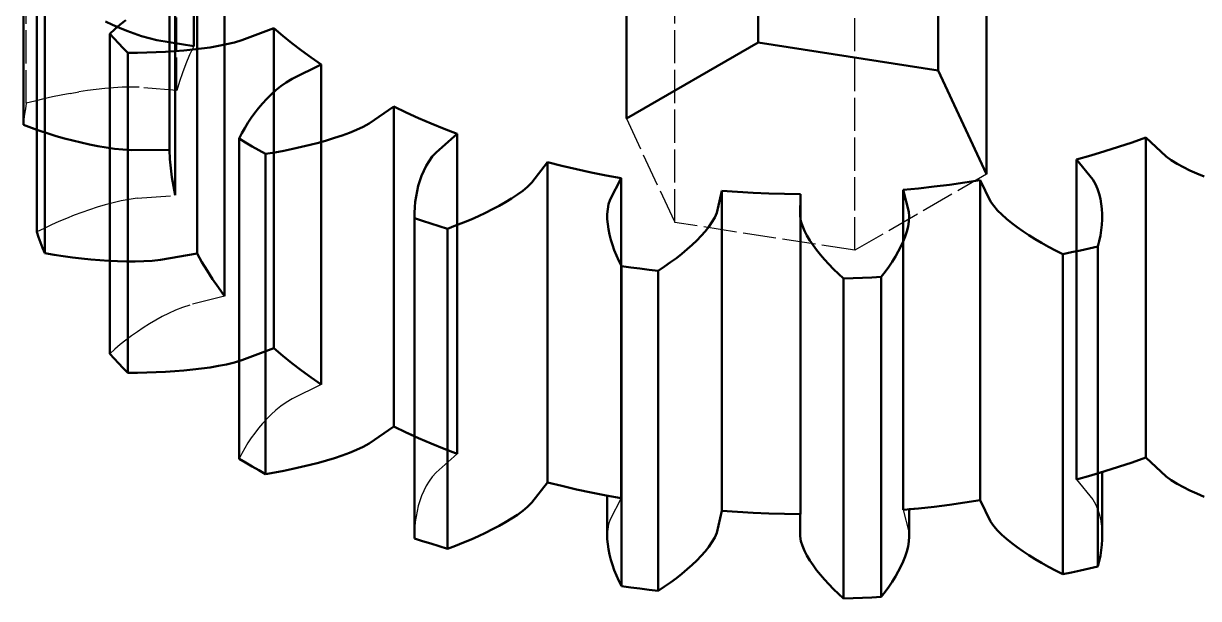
# Model space of a CAD drawing. Header units: millimetres. Extents: x 0 to 297, y 0 to 210.
# Drawn here: x 209.32 to 254.29, y 147.86 to 169.87 of the extents above; entities that cross this region are included whole.
import ezdxf

# ---------------------------------------------------------------- set-up
doc = ezdxf.new("R2010")
doc.units = ezdxf.units.MM
doc.linetypes.add('DASHED', pattern=[1.524, 1.27, -0.254])
doc.layers.add('OCULTA', color=8, linetype='DASHED', lineweight=25)
doc.layers.add('VISIBLE', color=7, linetype='CONTINUOUS', lineweight=50)

msp = doc.modelspace()

# ---------------------------------------------------------------- linework, layer by layer
at = {"layer": 'OCULTA'}
for p, q in [((234.247, 162.254), (234.247, 181.033)), ((241.134, 161.188), (241.134, 179.968)), ((215.195, 167.299), (215.195, 179.546)), ((209.425, 166.814), (209.425, 179.061)), ((215.679, 168.665), (215.536, 168.326)), ((215.837, 169.002), (215.679, 168.665)), ((215.536, 168.326), (215.408, 167.986)), ((215.408, 167.986), (215.294, 167.643)), ((211.776, 167.302), (211.441, 167.252)), ((212.109, 167.346), (211.776, 167.302)), ((212.441, 167.382), (212.109, 167.346)), ((212.771, 167.41), (212.441, 167.382)), ((213.099, 167.429), (212.771, 167.41)), ((213.425, 167.436), (213.099, 167.429)), ((213.746, 167.427), (213.425, 167.436)), ((215.195, 167.299), (213.746, 167.427)), ((215.294, 167.643), (215.195, 167.299)), ((209.761, 166.902), (209.425, 166.814)), ((210.098, 166.984), (209.761, 166.902)), ((210.434, 167.06), (210.098, 166.984)), ((210.77, 167.13), (210.434, 167.06)), ((211.106, 167.194), (210.77, 167.13)), ((211.106, 167.194), (211.441, 167.252)), ((209.365, 166.4), (209.341, 166.193)), ((209.393, 166.607), (209.365, 166.4)), ((209.425, 166.814), (209.393, 166.607)), ((209.341, 166.193), (209.322, 165.986)), ((232.401, 166.23), (234.247, 162.254)), ((246.176, 164.099), (241.134, 161.188)), ((213.676, 163.181), (215.13, 163.294)), ((212.145, 162.837), (211.847, 162.741)), ((212.446, 162.925), (212.145, 162.837)), ((212.749, 163.006), (212.446, 162.925)), ((213.055, 163.077), (212.749, 163.006)), ((213.364, 163.137), (213.055, 163.077)), ((213.676, 163.181), (213.364, 163.137)), ((210.966, 162.412), (210.678, 162.29)), ((211.257, 162.528), (210.966, 162.412)), ((211.551, 162.638), (211.257, 162.528)), ((211.847, 162.741), (211.551, 162.638)), ((210.11, 162.029), (209.83, 161.89)), ((210.392, 162.162), (210.11, 162.029)), ((210.678, 162.29), (210.392, 162.162)), ((241.134, 161.188), (234.247, 162.254)), ((217.021, 159.44), (215.682, 159.095)), ((214.878, 158.776), (214.626, 158.65)), ((215.137, 158.894), (214.878, 158.776)), ((215.403, 159.002), (215.137, 158.894)), ((215.682, 159.095), (215.403, 159.002)), ((214.141, 158.375), (213.908, 158.228)), ((214.381, 158.516), (214.141, 158.375)), ((214.626, 158.65), (214.381, 158.516)), ((213.457, 157.917), (213.24, 157.753)), ((213.68, 158.075), (213.457, 157.917)), ((213.908, 158.228), (213.68, 158.075)), ((212.822, 157.41), (212.621, 157.23)), ((213.028, 157.584), (212.822, 157.41)), ((213.24, 157.753), (213.028, 157.584)), ((220.717, 156.05), (219.6, 155.501)), ((219.175, 155.22), (218.984, 155.065)), ((219.378, 155.367), (219.175, 155.22)), ((219.6, 155.501), (219.378, 155.367)), ((218.634, 154.734), (218.473, 154.56)), ((218.804, 154.902), (218.634, 154.734)), ((218.984, 155.065), (218.804, 154.902)), ((218.321, 154.381), (218.176, 154.197)), ((218.473, 154.56), (218.321, 154.381)), ((217.912, 153.816), (217.791, 153.619)), ((218.04, 154.009), (217.912, 153.816)), ((218.176, 154.197), (218.04, 154.009)), ((217.678, 153.419), (217.573, 153.214)), ((217.791, 153.619), (217.678, 153.419)), ((225.917, 153.398), (225.113, 152.69)), ((224.965, 152.525), (224.842, 152.351)), ((225.113, 152.69), (224.965, 152.525)), ((224.735, 152.171), (224.642, 151.986)), ((224.842, 152.351), (224.735, 152.171)), ((249.623, 152.419), (250.245, 151.652)), ((224.491, 151.604), (224.432, 151.407)), ((224.561, 151.797), (224.491, 151.604)), ((224.642, 151.986), (224.561, 151.797)), ((232.2, 151.7), (231.774, 150.89)), ((250.245, 151.652), (250.35, 151.477)), ((224.383, 151.207), (224.345, 151.004)), ((224.432, 151.407), (224.383, 151.207)), ((242.985, 151.255), (243.208, 150.418)), ((250.35, 151.477), (250.429, 151.295)), ((250.429, 151.295), (250.491, 151.107)), ((250.491, 151.107), (250.537, 150.917)), ((224.315, 150.799), (224.296, 150.59)), ((224.345, 151.004), (224.315, 150.799)), ((231.713, 150.707), (231.68, 150.52)), ((231.774, 150.89), (231.713, 150.707)), ((239.058, 151.092), (239.044, 150.246)), ((250.537, 150.917), (250.571, 150.723)), ((250.571, 150.723), (250.592, 150.526)), ((224.285, 150.379), (224.284, 150.166)), ((224.296, 150.59), (224.285, 150.379)), ((231.68, 150.52), (231.665, 150.33)), ((243.208, 150.418), (243.223, 150.232)), ((250.592, 150.526), (250.602, 150.326))]:
    msp.add_line(p, q, dxfattribs=at)
at = {"layer": 'VISIBLE'}
for p, q in [((237.443, 169.141), (237.443, 187.921)), ((244.33, 168.076), (244.33, 186.855)), ((232.401, 166.23), (232.401, 185.01)), ((246.176, 164.099), (246.176, 182.879)), ((215.837, 169.002), (215.837, 181.249)), ((209.322, 165.986), (209.322, 178.233)), ((209.322, 165.986), (209.322, 178.233)), ((214.915, 165.032), (214.915, 177.279)), ((215.13, 163.294), (215.13, 175.541)), ((209.83, 161.89), (209.83, 174.137)), ((210.135, 161.078), (210.135, 173.326)), ((215.967, 161.072), (215.967, 173.32)), ((217.021, 159.44), (217.021, 171.687)), ((213.24, 170), (213.028, 169.831)), ((212.456, 169.945), (212.724, 169.819)), ((212.822, 169.657), (212.621, 169.478)), ((212.724, 169.819), (212.995, 169.699)), ((213.028, 169.831), (212.822, 169.657)), ((212.995, 169.699), (213.271, 169.587)), ((213.271, 169.587), (213.552, 169.482)), ((218.908, 169.692), (217.682, 169.228)), ((218.908, 157.445), (218.908, 169.692)), ((218.908, 169.692), (219.246, 169.403)), ((212.621, 157.23), (212.621, 169.478)), ((212.621, 169.478), (212.788, 169.294)), ((212.788, 169.294), (212.958, 169.111)), ((212.958, 169.111), (213.132, 168.93)), ((213.552, 169.482), (213.837, 169.387)), ((213.837, 169.387), (214.127, 169.302)), ((214.426, 169.233), (214.127, 169.302)), ((214.426, 169.233), (215.837, 169.002)), ((217.396, 169.143), (217.095, 169.072)), ((217.682, 169.228), (217.396, 169.143)), ((219.246, 169.403), (219.596, 169.119)), ((219.596, 169.119), (219.958, 168.84)), ((237.443, 169.141), (232.401, 166.23)), ((237.443, 169.141), (244.33, 168.076)), ((213.132, 168.93), (213.31, 168.749)), ((213.679, 168.75), (213.31, 168.749)), ((213.31, 156.502), (213.31, 168.749)), ((213.679, 168.75), (214.045, 168.756)), ((214.406, 168.767), (214.045, 168.756)), ((214.762, 168.784), (214.406, 168.767)), ((215.113, 168.807), (214.762, 168.784)), ((215.113, 168.807), (215.459, 168.835)), ((215.8, 168.869), (215.459, 168.835)), ((215.8, 168.869), (216.134, 168.909)), ((216.462, 168.956), (216.134, 168.909)), ((216.783, 169.01), (216.462, 168.956)), ((216.783, 169.01), (217.095, 169.072)), ((219.958, 168.84), (220.332, 168.566)), ((220.717, 168.297), (219.6, 167.749)), ((220.332, 168.566), (220.717, 168.297)), ((220.717, 156.05), (220.717, 168.297)), ((219.6, 167.749), (219.378, 167.614)), ((244.33, 168.076), (246.176, 164.099)), ((218.984, 167.312), (218.804, 167.15)), ((219.175, 167.467), (218.984, 167.312)), ((219.378, 167.614), (219.175, 167.467)), ((218.634, 166.981), (218.473, 166.807)), ((218.804, 167.15), (218.634, 166.981)), ((218.176, 166.444), (218.04, 166.256)), ((218.321, 166.628), (218.176, 166.444)), ((218.473, 166.807), (218.321, 166.628)), ((223.501, 166.69), (222.551, 166.045)), ((223.501, 154.442), (223.501, 166.69)), ((223.501, 166.69), (223.966, 166.467)), ((223.966, 166.467), (224.44, 166.252)), ((209.634, 165.871), (209.322, 165.986)), ((209.322, 165.986), (209.322, 165.986)), ((209.634, 165.871), (209.322, 165.986)), ((209.322, 165.986), (209.322, 165.986)), ((217.912, 166.063), (217.791, 165.867)), ((218.04, 166.256), (217.912, 166.063)), ((222.551, 166.045), (222.318, 165.917)), ((224.44, 166.252), (224.924, 166.043)), ((224.924, 166.043), (225.416, 165.841)), ((209.634, 165.871), (209.946, 165.762)), ((209.83, 165.803), (209.634, 165.871)), ((209.634, 165.871), (209.634, 165.871)), ((209.83, 161.89), (209.83, 165.803)), ((209.83, 165.803), (209.83, 165.803)), ((209.83, 165.803), (209.83, 165.803)), ((209.83, 165.803), (209.83, 165.803)), ((209.83, 165.803), (209.83, 165.803)), ((209.83, 165.803), (209.83, 165.803)), ((209.83, 165.803), (209.83, 165.803)), ((209.83, 165.803), (209.83, 165.803)), ((209.83, 165.803), (209.83, 165.803)), ((209.83, 165.803), (209.83, 165.803)), ((209.83, 165.803), (209.83, 165.803)), ((209.83, 165.803), (209.83, 165.803)), ((209.83, 165.803), (209.83, 165.803)), ((209.83, 165.803), (209.83, 165.803)), ((209.946, 165.762), (210.261, 165.659)), ((210.261, 165.659), (210.576, 165.562)), ((210.576, 165.562), (210.893, 165.471)), ((217.678, 165.666), (217.573, 165.462)), ((217.791, 165.867), (217.678, 165.666)), ((221.222, 165.487), (221.513, 165.586)), ((221.794, 165.689), (221.513, 165.586)), ((222.064, 165.799), (221.794, 165.689)), ((222.318, 165.917), (222.064, 165.799)), ((225.917, 165.646), (225.113, 164.938)), ((225.416, 165.841), (225.917, 165.646)), ((225.917, 153.398), (225.917, 165.646)), ((252.272, 165.502), (251.757, 165.32)), ((252.272, 153.254), (252.272, 165.502)), ((252.272, 165.502), (253.053, 164.785)), ((211.21, 165.387), (210.893, 165.471)), ((211.21, 165.387), (211.529, 165.309)), ((211.529, 165.309), (211.848, 165.239)), ((212.167, 165.176), (211.848, 165.239)), ((212.167, 165.176), (212.487, 165.121)), ((212.487, 165.121), (212.808, 165.076)), ((213.128, 165.041), (212.808, 165.076)), ((217.573, 153.214), (217.573, 165.462)), ((217.573, 165.462), (217.823, 165.312)), ((217.823, 165.312), (218.075, 165.165)), ((218.075, 165.165), (218.331, 165.019)), ((219.632, 165.07), (219.291, 165.001)), ((219.966, 165.144), (219.632, 165.07)), ((220.292, 165.223), (219.966, 165.144)), ((220.61, 165.306), (220.292, 165.223)), ((220.92, 165.394), (220.61, 165.306)), ((221.222, 165.487), (220.92, 165.394)), ((251.234, 165.145), (250.704, 164.978)), ((251.757, 165.32), (251.234, 165.145)), ((213.128, 165.041), (213.448, 165.024)), ((214.915, 165.032), (213.448, 165.024)), ((214.915, 165.032), (214.928, 164.683)), ((214.928, 164.683), (214.956, 164.335)), ((218.331, 165.019), (218.59, 164.875)), ((218.944, 164.935), (218.59, 164.875)), ((218.59, 152.627), (218.59, 164.875)), ((218.944, 164.935), (219.291, 165.001)), ((224.842, 164.599), (224.735, 164.418)), ((224.965, 164.773), (224.842, 164.599)), ((225.113, 164.938), (224.965, 164.773)), ((250.167, 164.819), (249.623, 164.667)), ((249.623, 152.419), (249.623, 164.667)), ((249.623, 164.667), (250.245, 163.9)), ((250.704, 164.978), (250.167, 164.819)), ((253.053, 164.785), (253.252, 164.639)), ((253.252, 164.639), (253.475, 164.502)), ((214.956, 164.335), (214.999, 163.987)), ((224.642, 164.233), (224.561, 164.044)), ((224.735, 164.418), (224.642, 164.233)), ((229.373, 164.556), (228.776, 163.783)), ((229.373, 152.309), (229.373, 164.556)), ((229.373, 164.556), (229.927, 164.418)), ((230.488, 164.288), (229.927, 164.418)), ((230.488, 164.288), (231.054, 164.167)), ((231.625, 164.053), (231.054, 164.167)), ((253.475, 164.502), (253.715, 164.371)), ((253.715, 164.371), (253.967, 164.246)), ((253.967, 164.246), (254.232, 164.124)), ((214.999, 163.987), (215.057, 163.64)), ((224.491, 163.851), (224.432, 163.654)), ((224.561, 164.044), (224.491, 163.851)), ((228.776, 163.783), (228.615, 163.622)), ((231.625, 164.053), (232.2, 163.947)), ((232.2, 163.947), (231.774, 163.137)), ((232.2, 151.7), (232.2, 163.947)), ((244.764, 163.699), (244.174, 163.625)), ((245.351, 163.782), (244.764, 163.699)), ((245.934, 163.872), (245.351, 163.782)), ((245.934, 151.625), (245.934, 163.872)), ((245.934, 163.872), (246.334, 163.058)), ((250.245, 163.9), (250.35, 163.724)), ((250.35, 163.724), (250.429, 163.542)), ((254.232, 164.124), (254.507, 164.008)), ((215.057, 163.64), (215.13, 163.294)), ((224.345, 163.252), (224.315, 163.046)), ((224.383, 163.455), (224.345, 163.252)), ((224.432, 163.654), (224.383, 163.455)), ((228.223, 163.319), (228.004, 163.173)), ((228.428, 163.468), (228.223, 163.319)), ((228.615, 163.622), (228.428, 163.468)), ((236.048, 163.464), (235.853, 162.625)), ((236.048, 151.217), (236.048, 163.464)), ((236.048, 163.464), (236.647, 163.422)), ((237.248, 163.389), (236.647, 163.422)), ((237.248, 163.389), (237.851, 163.364)), ((237.851, 163.364), (238.454, 163.347)), ((238.454, 163.347), (239.058, 163.34)), ((239.058, 163.34), (239.044, 162.493)), ((239.058, 151.092), (239.058, 163.34)), ((243.581, 163.559), (242.985, 163.502)), ((242.985, 151.255), (242.985, 163.502)), ((242.985, 163.502), (243.208, 162.665)), ((244.174, 163.625), (243.581, 163.559)), ((250.429, 163.542), (250.491, 163.355)), ((250.491, 163.355), (250.537, 163.164)), ((224.296, 162.838), (224.285, 162.627)), ((224.315, 163.046), (224.296, 162.838)), ((227.529, 162.894), (227.274, 162.759)), ((227.772, 163.032), (227.529, 162.894)), ((228.004, 163.173), (227.772, 163.032)), ((231.713, 162.955), (231.68, 162.768)), ((231.774, 163.137), (231.713, 162.955)), ((246.334, 163.058), (246.454, 162.885)), ((246.454, 162.885), (246.601, 162.718)), ((250.537, 163.164), (250.571, 162.97)), ((250.571, 162.97), (250.592, 162.773)), ((224.285, 162.627), (224.284, 162.414)), ((224.284, 150.166), (224.284, 162.414)), ((224.284, 162.414), (224.597, 162.311)), ((226.158, 162.251), (226.451, 162.373)), ((226.735, 162.498), (226.451, 162.373)), ((227.009, 162.627), (226.735, 162.498)), ((227.274, 162.759), (227.009, 162.627)), ((231.68, 162.768), (231.665, 162.578)), ((231.665, 162.578), (231.666, 162.385)), ((231.666, 162.385), (231.681, 162.19)), ((235.777, 162.445), (235.672, 162.266)), ((235.853, 162.625), (235.777, 162.445)), ((239.044, 162.493), (239.075, 162.308)), ((243.208, 162.665), (243.223, 162.48)), ((243.223, 162.48), (243.21, 162.292)), ((246.601, 162.718), (246.767, 162.553)), ((246.767, 162.553), (246.948, 162.391)), ((246.948, 162.391), (247.143, 162.232)), ((250.601, 162.372), (250.59, 162.168)), ((250.592, 162.773), (250.602, 162.574)), ((250.602, 162.574), (250.601, 162.372)), ((224.597, 162.311), (224.911, 162.21)), ((224.911, 162.21), (225.227, 162.112)), ((225.546, 162.016), (225.227, 162.112)), ((225.856, 162.132), (225.546, 162.016)), ((225.546, 149.768), (225.546, 162.016)), ((226.158, 162.251), (225.856, 162.132)), ((231.681, 162.19), (231.708, 161.994)), ((231.708, 161.994), (231.747, 161.795)), ((235.41, 161.915), (235.256, 161.741)), ((235.549, 162.09), (235.41, 161.915)), ((235.672, 162.266), (235.549, 162.09)), ((239.075, 162.308), (239.134, 162.123)), ((239.134, 162.123), (239.213, 161.939)), ((239.213, 161.939), (239.308, 161.754)), ((243.129, 161.912), (243.067, 161.72)), ((243.177, 162.102), (243.129, 161.912)), ((243.21, 162.292), (243.177, 162.102)), ((247.143, 162.232), (247.35, 162.075)), ((247.35, 162.075), (247.568, 161.921)), ((247.568, 161.921), (247.798, 161.768)), ((250.568, 161.962), (250.536, 161.754)), ((250.59, 162.168), (250.568, 161.962)), ((209.83, 161.89), (209.9, 161.686)), ((209.9, 161.686), (209.83, 161.89)), ((209.83, 161.89), (209.83, 161.89)), ((209.83, 161.89), (209.83, 161.89)), ((209.9, 161.686), (209.974, 161.483)), ((209.974, 161.483), (209.9, 161.686)), ((209.9, 161.686), (209.9, 161.686)), ((209.974, 161.483), (210.053, 161.28)), ((210.053, 161.28), (209.974, 161.483)), ((209.974, 161.483), (209.974, 161.483)), ((231.747, 161.795), (231.798, 161.596)), ((231.798, 161.596), (231.86, 161.395)), ((235.09, 161.569), (234.911, 161.398)), ((235.256, 161.741), (235.09, 161.569)), ((239.308, 161.754), (239.417, 161.569)), ((239.417, 161.569), (239.539, 161.385)), ((242.991, 161.528), (242.903, 161.335)), ((243.067, 161.72), (242.991, 161.528)), ((247.798, 161.768), (248.038, 161.619)), ((248.038, 161.619), (248.288, 161.471)), ((248.288, 161.471), (248.548, 161.326)), ((250.494, 161.545), (250.443, 161.333)), ((250.536, 161.754), (250.494, 161.545)), ((210.053, 161.28), (210.135, 161.078)), ((210.135, 161.078), (210.053, 161.28)), ((210.053, 161.28), (210.053, 161.28)), ((210.135, 161.078), (210.49, 161.019)), ((210.49, 161.019), (210.135, 161.078)), ((210.135, 161.078), (210.135, 161.078)), ((210.135, 161.078), (210.135, 161.078)), ((210.843, 160.965), (210.49, 161.019)), ((210.843, 160.965), (210.49, 161.019)), ((210.49, 161.019), (210.49, 161.019)), ((215.967, 161.072), (214.564, 160.826)), ((215.967, 161.072), (216.149, 160.74)), ((231.86, 161.395), (231.932, 161.193)), ((231.932, 161.193), (232.015, 160.989)), ((234.521, 161.06), (234.309, 160.894)), ((234.722, 161.228), (234.521, 161.06)), ((234.911, 161.398), (234.722, 161.228)), ((239.539, 161.385), (239.673, 161.201)), ((239.673, 161.201), (239.82, 161.018)), ((239.82, 161.018), (239.977, 160.835)), ((242.804, 161.141), (242.693, 160.947)), ((242.903, 161.335), (242.804, 161.141)), ((248.548, 161.326), (248.817, 161.183)), ((249.096, 161.043), (248.817, 161.183)), ((249.096, 161.043), (249.435, 161.112)), ((249.096, 148.796), (249.096, 161.043)), ((249.772, 161.184), (249.435, 161.112)), ((250.108, 161.257), (249.772, 161.184)), ((250.108, 161.257), (250.443, 161.333)), ((250.443, 149.086), (250.443, 161.333)), ((210.843, 160.965), (211.195, 160.918)), ((211.195, 160.918), (210.843, 160.965)), ((210.843, 160.965), (210.843, 160.965)), ((211.195, 160.918), (211.545, 160.876)), ((211.545, 160.876), (211.195, 160.918)), ((211.195, 160.918), (211.195, 160.918)), ((211.893, 160.84), (211.545, 160.876)), ((211.893, 160.84), (211.545, 160.876)), ((211.545, 160.876), (211.545, 160.876)), ((211.893, 160.84), (212.239, 160.811)), ((212.239, 160.811), (211.893, 160.84)), ((211.893, 160.84), (211.893, 160.84)), ((212.583, 160.788), (212.239, 160.811)), ((212.583, 160.788), (212.239, 160.811)), ((212.239, 160.811), (212.239, 160.811)), ((212.583, 160.788), (212.923, 160.772)), ((212.621, 160.786), (212.583, 160.788)), ((212.583, 160.788), (212.583, 160.788)), ((212.621, 157.23), (212.621, 160.786)), ((212.621, 160.786), (212.621, 160.786)), ((212.621, 160.786), (212.621, 160.786)), ((212.621, 160.786), (212.621, 160.786)), ((212.621, 160.786), (212.621, 160.786)), ((212.621, 160.786), (212.621, 160.786)), ((212.621, 160.786), (212.621, 160.786)), ((212.621, 160.786), (212.621, 160.786)), ((212.621, 160.786), (212.621, 160.786)), ((212.621, 160.786), (212.621, 160.786)), ((212.621, 160.786), (212.621, 160.786)), ((212.621, 160.786), (212.621, 160.786)), ((212.621, 160.786), (212.621, 160.786)), ((212.621, 160.786), (212.621, 160.786)), ((212.621, 160.786), (212.621, 160.786)), ((212.621, 160.786), (212.621, 160.786)), ((212.621, 160.786), (212.621, 160.786)), ((212.923, 160.772), (213.26, 160.764)), ((213.594, 160.764), (213.26, 160.764)), ((213.924, 160.772), (213.594, 160.764)), ((214.248, 160.791), (213.924, 160.772)), ((214.564, 160.826), (214.248, 160.791)), ((216.149, 160.74), (216.346, 160.41)), ((232.015, 160.989), (232.108, 160.785)), ((232.108, 160.785), (232.211, 160.581)), ((232.211, 148.333), (232.211, 160.581)), ((232.211, 160.581), (232.561, 160.533)), ((233.857, 160.566), (233.616, 160.404)), ((234.088, 160.729), (233.857, 160.566)), ((234.309, 160.894), (234.088, 160.729)), ((239.977, 160.835), (240.145, 160.653)), ((240.145, 160.653), (240.324, 160.472)), ((242.44, 160.559), (242.297, 160.365)), ((242.572, 160.753), (242.44, 160.559)), ((242.693, 160.947), (242.572, 160.753)), ((216.346, 160.41), (216.558, 160.084)), ((232.911, 160.487), (232.561, 160.533)), ((232.911, 160.487), (233.263, 160.445)), ((233.263, 160.445), (233.616, 160.404)), ((233.616, 148.157), (233.616, 160.404)), ((240.324, 160.472), (240.512, 160.291)), ((240.512, 160.291), (240.711, 160.111)), ((240.711, 160.111), (241.07, 160.122)), ((240.711, 147.864), (240.711, 160.111)), ((241.429, 160.136), (241.07, 160.122)), ((241.429, 160.136), (241.787, 160.152)), ((242.145, 160.17), (241.787, 160.152)), ((242.297, 160.365), (242.145, 160.17)), ((242.145, 147.923), (242.145, 160.17)), ((216.558, 160.084), (216.783, 159.76)), ((216.783, 159.76), (217.021, 159.44)), ((218.908, 157.445), (217.682, 156.98)), ((218.908, 157.445), (219.246, 157.156)), ((212.621, 157.23), (212.788, 157.047)), ((212.788, 157.047), (212.621, 157.23)), ((212.621, 157.23), (212.621, 157.23)), ((212.621, 157.23), (212.621, 157.23)), ((212.788, 157.047), (212.958, 156.864)), ((212.958, 156.864), (212.788, 157.047)), ((212.788, 157.047), (212.788, 157.047)), ((217.682, 156.98), (217.396, 156.895)), ((217.573, 156.948), (217.396, 156.895)), ((217.573, 153.214), (217.573, 156.948)), ((217.573, 156.948), (217.573, 156.948)), ((217.573, 156.948), (217.573, 156.948)), ((217.573, 156.948), (217.573, 156.948)), ((217.573, 156.948), (217.573, 156.948)), ((217.573, 156.948), (217.573, 156.948)), ((217.573, 156.948), (217.573, 156.948)), ((217.573, 156.948), (217.573, 156.948)), ((217.573, 156.948), (217.573, 156.948)), ((217.573, 156.948), (217.573, 156.948)), ((217.573, 156.948), (217.573, 156.948)), ((217.573, 156.948), (217.573, 156.948)), ((217.573, 156.948), (217.573, 156.948)), ((217.573, 156.948), (217.573, 156.948)), ((217.573, 156.948), (217.573, 156.948)), ((217.573, 156.948), (217.573, 156.948)), ((217.573, 156.948), (217.573, 156.948)), ((217.573, 156.948), (217.573, 156.948)), ((217.573, 156.948), (217.573, 156.948)), ((217.573, 156.948), (217.573, 156.948)), ((219.246, 157.156), (219.596, 156.871)), ((212.958, 156.864), (213.132, 156.682)), ((213.132, 156.682), (212.958, 156.864)), ((212.958, 156.864), (212.958, 156.864)), ((213.132, 156.682), (213.31, 156.502)), ((213.31, 156.502), (213.132, 156.682)), ((213.132, 156.682), (213.132, 156.682)), ((213.679, 156.503), (213.31, 156.502)), ((213.679, 156.503), (213.31, 156.502)), ((213.31, 156.502), (213.31, 156.502)), ((213.31, 156.502), (213.31, 156.502)), ((213.679, 156.503), (214.045, 156.509)), ((214.045, 156.509), (213.679, 156.503)), ((213.679, 156.503), (213.679, 156.503)), ((214.406, 156.52), (214.045, 156.509)), ((214.406, 156.52), (214.045, 156.509)), ((214.045, 156.509), (214.045, 156.509)), ((214.762, 156.537), (214.406, 156.52)), ((214.762, 156.537), (214.406, 156.52)), ((214.406, 156.52), (214.406, 156.52)), ((215.113, 156.559), (214.762, 156.537)), ((215.113, 156.559), (214.762, 156.537)), ((214.762, 156.537), (214.762, 156.537)), ((215.113, 156.559), (215.459, 156.587)), ((215.459, 156.587), (215.113, 156.559)), ((215.113, 156.559), (215.113, 156.559)), ((215.8, 156.622), (215.459, 156.587)), ((215.8, 156.622), (215.459, 156.587)), ((215.459, 156.587), (215.459, 156.587)), ((215.8, 156.622), (216.134, 156.662)), ((216.134, 156.662), (215.8, 156.622)), ((215.8, 156.622), (215.8, 156.622)), ((216.462, 156.709), (216.134, 156.662)), ((216.462, 156.709), (216.134, 156.662)), ((216.134, 156.662), (216.134, 156.662)), ((216.783, 156.762), (216.462, 156.709)), ((216.783, 156.762), (216.462, 156.709)), ((216.462, 156.709), (216.462, 156.709)), ((216.783, 156.762), (217.095, 156.824)), ((217.095, 156.824), (216.783, 156.762)), ((216.783, 156.762), (216.783, 156.762)), ((217.396, 156.895), (217.095, 156.824)), ((217.396, 156.895), (217.095, 156.824)), ((217.095, 156.824), (217.095, 156.824)), ((217.396, 156.895), (217.396, 156.895)), ((219.596, 156.871), (219.958, 156.592)), ((219.958, 156.592), (220.332, 156.318)), ((220.332, 156.318), (220.717, 156.05)), ((223.501, 154.442), (222.551, 153.797)), ((223.501, 154.442), (222.551, 153.797)), ((223.501, 154.442), (223.966, 154.22)), ((223.966, 154.22), (223.501, 154.442)), ((223.501, 154.442), (223.501, 154.442)), ((223.501, 154.442), (223.501, 154.442)), ((223.501, 154.442), (223.501, 154.442)), ((223.501, 154.442), (223.501, 154.442)), ((223.501, 154.442), (223.501, 154.442)), ((223.501, 154.442), (223.501, 154.442)), ((223.501, 154.442), (223.501, 154.442)), ((223.501, 154.442), (223.501, 154.442)), ((223.501, 154.442), (223.501, 154.442)), ((223.501, 154.442), (223.501, 154.442)), ((223.501, 154.442), (223.501, 154.442)), ((223.966, 154.22), (224.44, 154.004)), ((224.284, 154.075), (223.966, 154.22)), ((223.966, 154.22), (223.966, 154.22)), ((224.284, 150.166), (224.284, 154.075)), ((224.284, 154.075), (224.284, 154.075)), ((224.284, 154.075), (224.284, 154.075)), ((224.284, 154.075), (224.284, 154.075)), ((224.284, 154.075), (224.284, 154.075)), ((224.284, 154.075), (224.284, 154.075)), ((224.284, 154.075), (224.284, 154.075)), ((224.284, 154.075), (224.284, 154.075)), ((224.284, 154.075), (224.284, 154.075)), ((224.284, 154.075), (224.284, 154.075)), ((224.284, 154.075), (224.284, 154.075)), ((224.284, 154.075), (224.284, 154.075)), ((224.284, 154.075), (224.284, 154.075)), ((224.44, 154.004), (224.924, 153.795)), ((221.794, 153.442), (221.513, 153.338)), ((221.794, 153.442), (221.513, 153.338)), ((222.064, 153.552), (221.794, 153.442)), ((222.064, 153.552), (221.794, 153.442)), ((221.794, 153.442), (221.794, 153.442)), ((222.318, 153.669), (222.064, 153.552)), ((222.318, 153.669), (222.064, 153.552)), ((222.064, 153.552), (222.064, 153.552)), ((222.551, 153.797), (222.318, 153.669)), ((222.551, 153.797), (222.318, 153.669)), ((222.318, 153.669), (222.318, 153.669)), ((222.551, 153.797), (222.551, 153.797)), ((224.924, 153.795), (225.416, 153.593)), ((225.416, 153.593), (225.917, 153.398)), ((217.573, 153.214), (217.823, 153.065)), ((217.823, 153.065), (217.573, 153.214)), ((217.573, 153.214), (217.573, 153.214)), ((217.573, 153.214), (217.573, 153.214)), ((217.823, 153.065), (218.075, 152.917)), ((218.075, 152.917), (217.823, 153.065)), ((217.823, 153.065), (217.823, 153.065)), ((218.075, 152.917), (218.331, 152.771)), ((218.331, 152.771), (218.075, 152.917)), ((218.075, 152.917), (218.075, 152.917)), ((220.292, 152.976), (219.966, 152.897)), ((220.292, 152.976), (219.966, 152.897)), ((220.61, 153.059), (220.292, 152.976)), ((220.61, 153.059), (220.292, 152.976)), ((220.292, 152.976), (220.292, 152.976)), ((220.92, 153.147), (220.61, 153.059)), ((220.92, 153.147), (220.61, 153.059)), ((220.61, 153.059), (220.61, 153.059)), ((221.222, 153.24), (220.92, 153.147)), ((221.222, 153.24), (220.92, 153.147)), ((220.92, 153.147), (220.92, 153.147)), ((221.222, 153.24), (221.513, 153.338)), ((221.513, 153.338), (221.222, 153.24)), ((221.222, 153.24), (221.222, 153.24)), ((221.513, 153.338), (221.513, 153.338)), ((251.757, 153.072), (251.234, 152.898)), ((251.757, 153.072), (251.234, 152.898)), ((252.272, 153.254), (251.757, 153.072)), ((252.272, 153.254), (251.757, 153.072)), ((251.757, 153.072), (251.757, 153.072)), ((252.272, 153.254), (253.053, 152.538)), ((253.053, 152.538), (252.272, 153.254)), ((252.272, 153.254), (252.272, 153.254)), ((252.272, 153.254), (252.272, 153.254)), ((252.272, 153.254), (252.272, 153.254)), ((252.272, 153.254), (252.272, 153.254)), ((252.272, 153.254), (252.272, 153.254)), ((252.272, 153.254), (252.272, 153.254)), ((252.272, 153.254), (252.272, 153.254)), ((252.272, 153.254), (252.272, 153.254)), ((252.272, 153.254), (252.272, 153.254)), ((252.272, 153.254), (252.272, 153.254)), ((252.272, 153.254), (252.272, 153.254)), ((218.331, 152.771), (218.59, 152.627)), ((218.59, 152.627), (218.331, 152.771)), ((218.331, 152.771), (218.331, 152.771)), ((218.944, 152.688), (218.59, 152.627)), ((218.944, 152.688), (218.59, 152.627)), ((218.59, 152.627), (218.59, 152.627)), ((218.59, 152.627), (218.59, 152.627)), ((218.944, 152.688), (219.291, 152.753)), ((219.291, 152.753), (218.944, 152.688)), ((218.944, 152.688), (218.944, 152.688)), ((219.632, 152.823), (219.291, 152.753)), ((219.632, 152.823), (219.291, 152.753)), ((219.291, 152.753), (219.291, 152.753)), ((219.966, 152.897), (219.632, 152.823)), ((219.966, 152.897), (219.632, 152.823)), ((219.632, 152.823), (219.632, 152.823)), ((219.966, 152.897), (219.966, 152.897)), ((250.167, 152.571), (249.623, 152.419)), ((250.704, 152.731), (250.167, 152.571)), ((250.704, 152.731), (250.602, 152.7)), ((250.602, 152.7), (250.602, 152.7)), ((250.602, 152.7), (250.602, 152.7)), ((250.602, 152.7), (250.602, 152.7)), ((250.602, 152.7), (250.602, 152.7)), ((250.602, 152.7), (250.602, 152.7)), ((250.602, 152.7), (250.602, 152.7)), ((250.602, 152.7), (250.602, 152.7)), ((250.602, 152.7), (250.602, 152.7)), ((250.602, 152.7), (250.602, 152.7)), ((250.602, 152.7), (250.602, 152.7)), ((250.602, 152.7), (250.602, 152.7)), ((250.602, 152.7), (250.602, 152.7)), ((250.602, 152.7), (250.602, 152.7)), ((250.602, 152.7), (250.602, 150.326)), ((251.234, 152.898), (250.704, 152.731)), ((251.234, 152.898), (250.704, 152.731)), ((250.704, 152.731), (250.704, 152.731)), ((251.234, 152.898), (251.234, 152.898)), ((253.053, 152.538), (253.252, 152.392)), ((253.252, 152.392), (253.053, 152.538)), ((253.053, 152.538), (253.053, 152.538)), ((229.373, 152.309), (228.776, 151.535)), ((229.373, 152.309), (228.776, 151.535)), ((229.373, 152.309), (229.927, 152.171)), ((229.927, 152.171), (229.373, 152.309)), ((229.373, 152.309), (229.373, 152.309)), ((229.373, 152.309), (229.373, 152.309)), ((229.373, 152.309), (229.373, 152.309)), ((229.373, 152.309), (229.373, 152.309)), ((229.373, 152.309), (229.373, 152.309)), ((229.373, 152.309), (229.373, 152.309)), ((229.373, 152.309), (229.373, 152.309)), ((229.373, 152.309), (229.373, 152.309)), ((229.373, 152.309), (229.373, 152.309)), ((229.373, 152.309), (229.373, 152.309)), ((229.373, 152.309), (229.373, 152.309)), ((229.373, 152.309), (229.373, 152.309)), ((230.488, 152.041), (229.927, 152.171)), ((230.488, 152.041), (229.927, 152.171)), ((229.927, 152.171), (229.927, 152.171)), ((230.488, 152.041), (231.054, 151.919)), ((231.054, 151.919), (230.488, 152.041)), ((230.488, 152.041), (230.488, 152.041)), ((253.252, 152.392), (253.475, 152.255)), ((253.475, 152.255), (253.252, 152.392)), ((253.252, 152.392), (253.252, 152.392)), ((253.475, 152.255), (253.715, 152.124)), ((253.715, 152.124), (253.475, 152.255)), ((253.475, 152.255), (253.475, 152.255)), ((253.715, 152.124), (253.967, 151.998)), ((253.967, 151.998), (253.715, 152.124)), ((253.715, 152.124), (253.715, 152.124)), ((231.625, 151.805), (231.054, 151.919)), ((231.625, 151.805), (231.054, 151.919)), ((231.054, 151.919), (231.054, 151.919)), ((231.625, 151.805), (232.2, 151.7)), ((231.665, 151.798), (231.625, 151.805)), ((231.625, 151.805), (231.625, 151.805)), ((231.665, 150.33), (231.665, 151.798)), ((231.665, 151.798), (231.665, 151.798)), ((231.665, 151.798), (231.665, 151.798)), ((231.665, 151.798), (231.665, 151.798)), ((231.665, 151.798), (231.665, 151.798)), ((231.665, 151.798), (231.665, 151.798)), ((231.665, 151.798), (231.665, 151.798)), ((231.665, 151.798), (231.665, 151.798)), ((231.665, 151.798), (231.665, 151.798)), ((231.665, 151.798), (231.665, 151.798)), ((231.665, 151.798), (231.665, 151.798)), ((231.665, 151.798), (231.665, 151.798)), ((231.665, 151.798), (231.665, 151.798)), ((231.665, 151.798), (231.665, 151.798)), ((231.665, 151.798), (231.665, 151.798)), ((245.934, 151.625), (245.351, 151.534)), ((245.934, 151.625), (245.351, 151.534)), ((245.934, 151.625), (246.334, 150.81)), ((246.334, 150.81), (245.934, 151.625)), ((245.934, 151.625), (245.934, 151.625)), ((245.934, 151.625), (245.934, 151.625)), ((245.934, 151.625), (245.934, 151.625)), ((245.934, 151.625), (245.934, 151.625)), ((245.934, 151.625), (245.934, 151.625)), ((245.934, 151.625), (245.934, 151.625)), ((245.934, 151.625), (245.934, 151.625)), ((245.934, 151.625), (245.934, 151.625)), ((245.934, 151.625), (245.934, 151.625)), ((245.934, 151.625), (245.934, 151.625)), ((245.934, 151.625), (245.934, 151.625)), ((245.934, 151.625), (245.934, 151.625)), ((245.934, 151.625), (245.934, 151.625)), ((253.967, 151.998), (254.232, 151.877)), ((254.232, 151.877), (253.967, 151.998)), ((253.967, 151.998), (253.967, 151.998)), ((254.232, 151.877), (254.507, 151.76)), ((254.507, 151.76), (254.232, 151.877)), ((254.232, 151.877), (254.232, 151.877)), ((228.428, 151.221), (228.223, 151.071)), ((228.428, 151.221), (228.223, 151.071)), ((228.615, 151.375), (228.428, 151.221)), ((228.615, 151.375), (228.428, 151.221)), ((228.428, 151.221), (228.428, 151.221)), ((228.776, 151.535), (228.615, 151.375)), ((228.776, 151.535), (228.615, 151.375)), ((228.615, 151.375), (228.615, 151.375)), ((228.776, 151.535), (228.776, 151.535)), ((236.048, 151.217), (235.853, 150.378)), ((236.048, 151.217), (235.853, 150.378)), ((236.048, 151.217), (236.647, 151.175)), ((236.647, 151.175), (236.048, 151.217)), ((236.048, 151.217), (236.048, 151.217)), ((236.048, 151.217), (236.048, 151.217)), ((236.048, 151.217), (236.048, 151.217)), ((236.048, 151.217), (236.048, 151.217)), ((236.048, 151.217), (236.048, 151.217)), ((236.048, 151.217), (236.048, 151.217)), ((236.048, 151.217), (236.048, 151.217)), ((236.048, 151.217), (236.048, 151.217)), ((236.048, 151.217), (236.048, 151.217)), ((236.048, 151.217), (236.048, 151.217)), ((236.048, 151.217), (236.048, 151.217)), ((236.048, 151.217), (236.048, 151.217)), ((236.048, 151.217), (236.048, 151.217)), ((236.048, 151.217), (236.048, 151.217)), ((237.248, 151.141), (236.647, 151.175)), ((237.248, 151.141), (236.647, 151.175)), ((236.647, 151.175), (236.647, 151.175)), ((237.248, 151.141), (237.851, 151.116)), ((237.851, 151.116), (237.248, 151.141)), ((237.248, 151.141), (237.248, 151.141)), ((237.851, 151.116), (238.454, 151.1)), ((238.454, 151.1), (237.851, 151.116)), ((237.851, 151.116), (237.851, 151.116)), ((243.581, 151.312), (242.985, 151.255)), ((243.581, 151.312), (243.223, 151.277)), ((243.223, 151.277), (243.223, 151.277)), ((243.223, 151.277), (243.223, 151.277)), ((243.223, 151.277), (243.223, 151.277)), ((243.223, 151.277), (243.223, 151.277)), ((243.223, 151.277), (243.223, 151.277)), ((243.223, 151.277), (243.223, 151.277)), ((243.223, 151.277), (243.223, 151.277)), ((243.223, 151.277), (243.223, 151.277)), ((243.223, 151.277), (243.223, 151.277)), ((243.223, 151.277), (243.223, 151.277)), ((243.223, 151.277), (243.223, 151.277)), ((243.223, 151.277), (243.223, 151.277)), ((243.223, 151.277), (243.223, 151.277)), ((243.223, 151.277), (243.223, 151.277)), ((243.223, 151.277), (243.223, 151.277)), ((243.223, 151.277), (243.223, 150.232)), ((244.174, 151.377), (243.581, 151.312)), ((244.174, 151.377), (243.581, 151.312)), ((243.581, 151.312), (243.581, 151.312)), ((244.764, 151.452), (244.174, 151.377)), ((244.764, 151.452), (244.174, 151.377)), ((244.174, 151.377), (244.174, 151.377)), ((245.351, 151.534), (244.764, 151.452)), ((245.351, 151.534), (244.764, 151.452)), ((244.764, 151.452), (244.764, 151.452)), ((245.351, 151.534), (245.351, 151.534)), ((227.772, 150.784), (227.529, 150.646)), ((227.772, 150.784), (227.529, 150.646)), ((228.004, 150.926), (227.772, 150.784)), ((228.004, 150.926), (227.772, 150.784)), ((227.772, 150.784), (227.772, 150.784)), ((228.223, 151.071), (228.004, 150.926)), ((228.223, 151.071), (228.004, 150.926)), ((228.004, 150.926), (228.004, 150.926)), ((228.223, 151.071), (228.223, 151.071)), ((238.454, 151.1), (239.058, 151.092)), ((239.044, 151.093), (238.454, 151.1)), ((238.454, 151.1), (238.454, 151.1)), ((239.044, 150.246), (239.044, 151.093)), ((239.044, 151.093), (239.044, 151.093)), ((239.044, 151.093), (239.044, 151.093)), ((239.044, 151.093), (239.044, 151.093)), ((239.044, 151.093), (239.044, 151.093)), ((239.044, 151.093), (239.044, 151.093)), ((239.044, 151.093), (239.044, 151.093)), ((239.044, 151.093), (239.044, 151.093)), ((239.044, 151.093), (239.044, 151.093)), ((239.044, 151.093), (239.044, 151.093)), ((239.044, 151.093), (239.044, 151.093)), ((239.044, 151.093), (239.044, 151.093)), ((239.044, 151.093), (239.044, 151.093)), ((239.044, 151.093), (239.044, 151.093)), ((239.044, 151.093), (239.044, 151.093)), ((239.044, 151.093), (239.044, 151.093)), ((239.044, 151.093), (239.044, 151.093)), ((246.334, 150.81), (246.454, 150.638)), ((246.454, 150.638), (246.334, 150.81)), ((246.334, 150.81), (246.334, 150.81)), ((246.334, 150.81), (246.334, 150.81)), ((226.735, 150.251), (226.451, 150.125)), ((226.735, 150.251), (226.451, 150.125)), ((227.009, 150.379), (226.735, 150.251)), ((227.009, 150.379), (226.735, 150.251)), ((226.735, 150.251), (226.735, 150.251)), ((227.274, 150.511), (227.009, 150.379)), ((227.274, 150.511), (227.009, 150.379)), ((227.009, 150.379), (227.009, 150.379)), ((227.529, 150.646), (227.274, 150.511)), ((227.529, 150.646), (227.274, 150.511)), ((227.274, 150.511), (227.274, 150.511)), ((227.529, 150.646), (227.529, 150.646)), ((231.665, 150.33), (231.666, 150.137)), ((231.666, 150.137), (231.665, 150.33)), ((235.853, 150.378), (235.777, 150.197)), ((235.853, 150.378), (235.777, 150.197)), ((235.853, 150.378), (235.853, 150.378)), ((235.853, 150.378), (235.853, 150.378)), ((239.044, 150.246), (239.075, 150.061)), ((239.075, 150.061), (239.044, 150.246)), ((239.044, 150.246), (239.044, 150.246)), ((239.044, 150.246), (239.044, 150.246)), ((243.223, 150.232), (243.21, 150.044)), ((243.223, 150.232), (243.21, 150.044)), ((243.223, 150.232), (243.223, 150.232)), ((246.454, 150.638), (246.601, 150.47)), ((246.601, 150.47), (246.454, 150.638)), ((246.454, 150.638), (246.454, 150.638)), ((246.601, 150.47), (246.767, 150.306)), ((246.767, 150.306), (246.601, 150.47)), ((246.601, 150.47), (246.601, 150.47)), ((246.767, 150.306), (246.948, 150.144)), ((246.948, 150.144), (246.767, 150.306)), ((246.767, 150.306), (246.767, 150.306)), ((250.602, 150.326), (250.601, 150.125)), ((250.602, 150.326), (250.601, 150.125)), ((224.284, 150.166), (224.597, 150.063)), ((224.597, 150.063), (224.284, 150.166)), ((224.284, 150.166), (224.284, 150.166)), ((224.284, 150.166), (224.284, 150.166)), ((224.597, 150.063), (224.911, 149.963)), ((224.911, 149.963), (224.597, 150.063)), ((224.911, 149.963), (225.227, 149.864)), ((225.227, 149.864), (224.911, 149.963)), ((225.546, 149.768), (225.227, 149.864)), ((225.546, 149.768), (225.227, 149.864)), ((225.856, 149.884), (225.546, 149.768)), ((225.856, 149.884), (225.546, 149.768)), ((225.546, 149.768), (225.546, 149.768)), ((225.546, 149.768), (225.546, 149.768)), ((226.158, 150.003), (225.856, 149.884)), ((226.158, 150.003), (225.856, 149.884)), ((225.856, 149.884), (225.856, 149.884)), ((226.158, 150.003), (226.451, 150.125)), ((226.451, 150.125), (226.158, 150.003)), ((226.158, 150.003), (226.158, 150.003)), ((226.451, 150.125), (226.451, 150.125)), ((231.666, 150.137), (231.681, 149.943)), ((231.681, 149.943), (231.666, 150.137)), ((231.666, 150.137), (231.666, 150.137)), ((231.681, 149.943), (231.708, 149.746)), ((231.708, 149.746), (231.681, 149.943)), ((231.681, 149.943), (231.681, 149.943)), ((235.549, 149.842), (235.41, 149.667)), ((235.549, 149.842), (235.41, 149.667)), ((235.672, 150.019), (235.549, 149.842)), ((235.672, 150.019), (235.549, 149.842)), ((235.549, 149.842), (235.549, 149.842)), ((235.777, 150.197), (235.672, 150.019)), ((235.777, 150.197), (235.672, 150.019)), ((235.672, 150.019), (235.672, 150.019)), ((235.777, 150.197), (235.777, 150.197)), ((239.075, 150.061), (239.134, 149.876)), ((239.134, 149.876), (239.075, 150.061)), ((239.075, 150.061), (239.075, 150.061)), ((239.134, 149.876), (239.213, 149.691)), ((239.213, 149.691), (239.134, 149.876)), ((239.134, 149.876), (239.134, 149.876)), ((243.177, 149.855), (243.129, 149.664)), ((243.177, 149.855), (243.129, 149.664)), ((243.21, 150.044), (243.177, 149.855)), ((243.21, 150.044), (243.177, 149.855)), ((243.177, 149.855), (243.177, 149.855)), ((243.21, 150.044), (243.21, 150.044)), ((246.948, 150.144), (247.143, 149.984)), ((247.143, 149.984), (246.948, 150.144)), ((246.948, 150.144), (246.948, 150.144)), ((247.143, 149.984), (247.35, 149.828)), ((247.35, 149.828), (247.143, 149.984)), ((247.143, 149.984), (247.143, 149.984)), ((247.35, 149.828), (247.568, 149.673)), ((247.568, 149.673), (247.35, 149.828)), ((247.35, 149.828), (247.35, 149.828)), ((250.59, 149.921), (250.568, 149.715)), ((250.59, 149.921), (250.568, 149.715)), ((250.601, 150.125), (250.59, 149.921)), ((250.601, 150.125), (250.59, 149.921)), ((250.59, 149.921), (250.59, 149.921)), ((250.601, 150.125), (250.601, 150.125)), ((231.708, 149.746), (231.747, 149.548)), ((231.747, 149.548), (231.708, 149.746)), ((231.708, 149.746), (231.708, 149.746)), ((231.747, 149.548), (231.798, 149.348)), ((231.798, 149.348), (231.747, 149.548)), ((231.747, 149.548), (231.747, 149.548)), ((231.798, 149.348), (231.86, 149.147)), ((231.86, 149.147), (231.798, 149.348)), ((231.798, 149.348), (231.798, 149.348)), ((235.09, 149.321), (234.911, 149.15)), ((235.09, 149.321), (234.911, 149.15)), ((235.256, 149.494), (235.09, 149.321)), ((235.256, 149.494), (235.09, 149.321)), ((235.09, 149.321), (235.09, 149.321)), ((235.41, 149.667), (235.256, 149.494)), ((235.41, 149.667), (235.256, 149.494)), ((235.256, 149.494), (235.256, 149.494)), ((235.41, 149.667), (235.41, 149.667)), ((239.213, 149.691), (239.308, 149.506)), ((239.308, 149.506), (239.213, 149.691)), ((239.213, 149.691), (239.213, 149.691)), ((239.308, 149.506), (239.417, 149.322)), ((239.417, 149.322), (239.308, 149.506)), ((239.308, 149.506), (239.308, 149.506)), ((239.417, 149.322), (239.539, 149.138)), ((239.539, 149.138), (239.417, 149.322)), ((239.417, 149.322), (239.417, 149.322)), ((243.067, 149.473), (242.991, 149.28)), ((243.067, 149.473), (242.991, 149.28)), ((243.129, 149.664), (243.067, 149.473)), ((243.129, 149.664), (243.067, 149.473)), ((243.067, 149.473), (243.067, 149.473)), ((243.129, 149.664), (243.129, 149.664)), ((247.568, 149.673), (247.798, 149.521)), ((247.798, 149.521), (247.568, 149.673)), ((247.568, 149.673), (247.568, 149.673)), ((247.798, 149.521), (248.038, 149.371)), ((248.038, 149.371), (247.798, 149.521)), ((247.798, 149.521), (247.798, 149.521)), ((248.038, 149.371), (248.288, 149.224)), ((248.288, 149.224), (248.038, 149.371)), ((248.038, 149.371), (248.038, 149.371)), ((250.536, 149.507), (250.494, 149.297)), ((250.536, 149.507), (250.494, 149.297)), ((250.568, 149.715), (250.536, 149.507)), ((250.568, 149.715), (250.536, 149.507)), ((250.536, 149.507), (250.536, 149.507)), ((250.568, 149.715), (250.568, 149.715)), ((231.86, 149.147), (231.932, 148.945)), ((231.932, 148.945), (231.86, 149.147)), ((231.86, 149.147), (231.86, 149.147)), ((231.932, 148.945), (232.015, 148.742)), ((232.015, 148.742), (231.932, 148.945)), ((231.932, 148.945), (231.932, 148.945)), ((234.722, 148.981), (234.521, 148.813)), ((234.722, 148.981), (234.521, 148.813)), ((234.911, 149.15), (234.722, 148.981)), ((234.911, 149.15), (234.722, 148.981)), ((234.722, 148.981), (234.722, 148.981)), ((234.911, 149.15), (234.911, 149.15)), ((239.539, 149.138), (239.673, 148.954)), ((239.673, 148.954), (239.539, 149.138)), ((239.539, 149.138), (239.539, 149.138)), ((239.673, 148.954), (239.82, 148.77)), ((239.82, 148.77), (239.673, 148.954)), ((239.673, 148.954), (239.673, 148.954)), ((242.804, 148.894), (242.693, 148.7)), ((242.804, 148.894), (242.693, 148.7)), ((242.903, 149.087), (242.804, 148.894)), ((242.903, 149.087), (242.804, 148.894)), ((242.804, 148.894), (242.804, 148.894)), ((242.991, 149.28), (242.903, 149.087)), ((242.991, 149.28), (242.903, 149.087)), ((242.903, 149.087), (242.903, 149.087)), ((242.991, 149.28), (242.991, 149.28)), ((248.288, 149.224), (248.548, 149.079)), ((248.548, 149.079), (248.288, 149.224)), ((248.288, 149.224), (248.288, 149.224)), ((248.548, 149.079), (248.817, 148.936)), ((248.817, 148.936), (248.548, 149.079)), ((248.548, 149.079), (248.548, 149.079)), ((249.096, 148.796), (248.817, 148.936)), ((249.096, 148.796), (248.817, 148.936)), ((248.817, 148.936), (248.817, 148.936)), ((249.096, 148.796), (249.435, 148.865)), ((249.435, 148.865), (249.096, 148.796)), ((249.772, 148.936), (249.435, 148.865)), ((249.772, 148.936), (249.435, 148.865)), ((250.108, 149.01), (249.772, 148.936)), ((250.108, 149.01), (249.772, 148.936)), ((250.108, 149.01), (250.443, 149.086)), ((250.443, 149.086), (250.108, 149.01)), ((250.494, 149.297), (250.443, 149.086)), ((250.494, 149.297), (250.443, 149.086)), ((250.443, 149.086), (250.443, 149.086)), ((250.443, 149.086), (250.443, 149.086)), ((250.494, 149.297), (250.494, 149.297)), ((232.015, 148.742), (232.108, 148.538)), ((232.108, 148.538), (232.015, 148.742)), ((232.015, 148.742), (232.015, 148.742)), ((232.108, 148.538), (232.211, 148.333)), ((232.211, 148.333), (232.108, 148.538)), ((232.108, 148.538), (232.108, 148.538)), ((234.088, 148.482), (233.857, 148.318)), ((234.088, 148.482), (233.857, 148.318)), ((234.309, 148.646), (234.088, 148.482)), ((234.309, 148.646), (234.088, 148.482)), ((234.088, 148.482), (234.088, 148.482)), ((234.521, 148.813), (234.309, 148.646)), ((234.521, 148.813), (234.309, 148.646)), ((234.309, 148.646), (234.309, 148.646)), ((234.521, 148.813), (234.521, 148.813)), ((239.82, 148.77), (239.977, 148.588)), ((239.977, 148.588), (239.82, 148.77)), ((239.82, 148.77), (239.82, 148.77)), ((239.977, 148.588), (240.145, 148.406)), ((240.145, 148.406), (239.977, 148.588)), ((239.977, 148.588), (239.977, 148.588)), ((240.145, 148.406), (240.324, 148.224)), ((240.324, 148.224), (240.145, 148.406)), ((240.145, 148.406), (240.145, 148.406)), ((242.572, 148.506), (242.44, 148.311)), ((242.572, 148.506), (242.44, 148.311)), ((242.693, 148.7), (242.572, 148.506)), ((242.693, 148.7), (242.572, 148.506)), ((242.572, 148.506), (242.572, 148.506)), ((242.693, 148.7), (242.693, 148.7)), ((249.096, 148.796), (249.096, 148.796)), ((249.096, 148.796), (249.096, 148.796)), ((232.211, 148.333), (232.561, 148.285)), ((232.561, 148.285), (232.211, 148.333)), ((232.211, 148.333), (232.211, 148.333)), ((232.211, 148.333), (232.211, 148.333)), ((232.911, 148.24), (232.561, 148.285)), ((232.911, 148.24), (232.561, 148.285)), ((232.911, 148.24), (233.263, 148.197)), ((233.263, 148.197), (232.911, 148.24)), ((233.263, 148.197), (233.616, 148.157)), ((233.616, 148.157), (233.263, 148.197)), ((233.857, 148.318), (233.616, 148.157)), ((233.857, 148.318), (233.616, 148.157)), ((233.616, 148.157), (233.616, 148.157)), ((233.616, 148.157), (233.616, 148.157)), ((233.857, 148.318), (233.857, 148.318)), ((240.324, 148.224), (240.512, 148.043)), ((240.512, 148.043), (240.324, 148.224)), ((240.324, 148.224), (240.324, 148.224)), ((240.512, 148.043), (240.711, 147.864)), ((240.711, 147.864), (240.512, 148.043)), ((240.512, 148.043), (240.512, 148.043)), ((242.297, 148.117), (242.145, 147.923)), ((242.297, 148.117), (242.145, 147.923)), ((242.44, 148.311), (242.297, 148.117)), ((242.44, 148.311), (242.297, 148.117)), ((242.297, 148.117), (242.297, 148.117)), ((242.44, 148.311), (242.44, 148.311)), ((240.711, 147.864), (241.07, 147.875)), ((241.07, 147.875), (240.711, 147.864)), ((240.711, 147.864), (240.711, 147.864)), ((240.711, 147.864), (240.711, 147.864)), ((241.429, 147.888), (241.07, 147.875)), ((241.429, 147.888), (241.07, 147.875)), ((241.429, 147.888), (241.787, 147.904)), ((241.787, 147.904), (241.429, 147.888)), ((242.145, 147.923), (241.787, 147.904)), ((242.145, 147.923), (241.787, 147.904)), ((242.145, 147.923), (242.145, 147.923)), ((242.145, 147.923), (242.145, 147.923))]:
    msp.add_line(p, q, dxfattribs=at)

doc.saveas('drawing.dxf')
